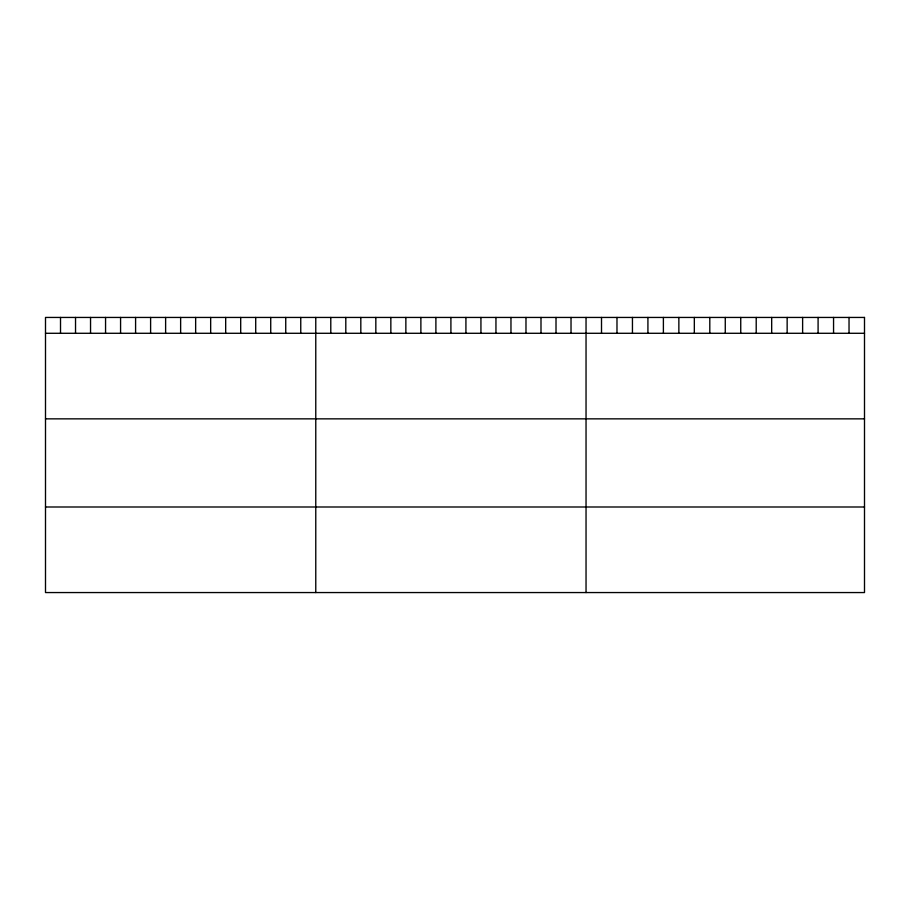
<?xml version="1.0" encoding="UTF-8"?>
<svg xmlns="http://www.w3.org/2000/svg" width="910" height="910" viewBox="0 0 910 910"><rect width="100%" height="100%" fill="white"/><g stroke="black" fill="none" stroke-linecap="round" stroke-linejoin="round"><path stroke-width="1.36" d="M45.5 333.287L864.5 333.287M45.5 418.85L864.5 418.85M45.5 506.995L864.5 506.995M849.03 317.442L849.03 333.287M833.56 317.442L833.56 333.287M818.09 317.442L818.09 333.287M802.62 317.442L802.62 333.287M787.15 317.442L787.15 333.287M771.68 317.442L771.68 333.287M756.21 317.442L756.21 333.287M740.74 317.442L740.74 333.287M725.27 317.442L725.27 333.287M709.8 317.442L709.8 333.287M694.33 317.442L694.33 333.287M678.86 317.442L678.86 333.287M663.39 317.442L663.39 333.287M647.92 317.442L647.92 333.287M632.45 317.442L632.45 333.287M616.98 317.442L616.98 333.287M601.51 317.442L601.51 333.287M586.04 317.442L586.04 592.558M571.025 317.442L571.025 333.287M556.01 317.442L556.01 333.287M540.995 317.442L540.995 333.287M525.98 317.442L525.98 333.287M510.965 317.442L510.965 333.287M495.95 317.442L495.95 333.287M480.935 317.442L480.935 333.287M465.92 317.442L465.92 333.287M450.905 317.442L450.905 333.287M435.89 317.442L435.89 333.287M420.875 317.442L420.875 333.287M405.86 317.442L405.86 333.287M390.845 317.442L390.845 333.287M375.83 317.442L375.83 333.287M360.815 317.442L360.815 333.287M345.8 317.442L345.8 333.287M330.785 317.442L330.785 333.287M315.77 317.442L315.77 592.558M300.755 317.442L300.755 333.287M285.74 317.442L285.74 333.287M270.725 317.442L270.725 333.287M255.71 317.442L255.71 333.287M240.695 317.442L240.695 333.287M225.68 317.442L225.68 333.287M210.665 317.442L210.665 333.287M195.65 317.442L195.65 333.287M180.635 317.442L180.635 333.287M165.62 317.442L165.62 333.287M150.605 317.442L150.605 333.287M135.59 317.442L135.59 333.287M120.575 317.442L120.575 333.287M105.56 317.442L105.56 333.287M90.545 317.442L90.545 333.287M75.53 317.442L75.53 333.287M60.515 317.442L60.515 333.287M864.5 317.442L45.5 317.442L45.5 592.558L864.5 592.558L864.5 317.442"/></g></svg>
